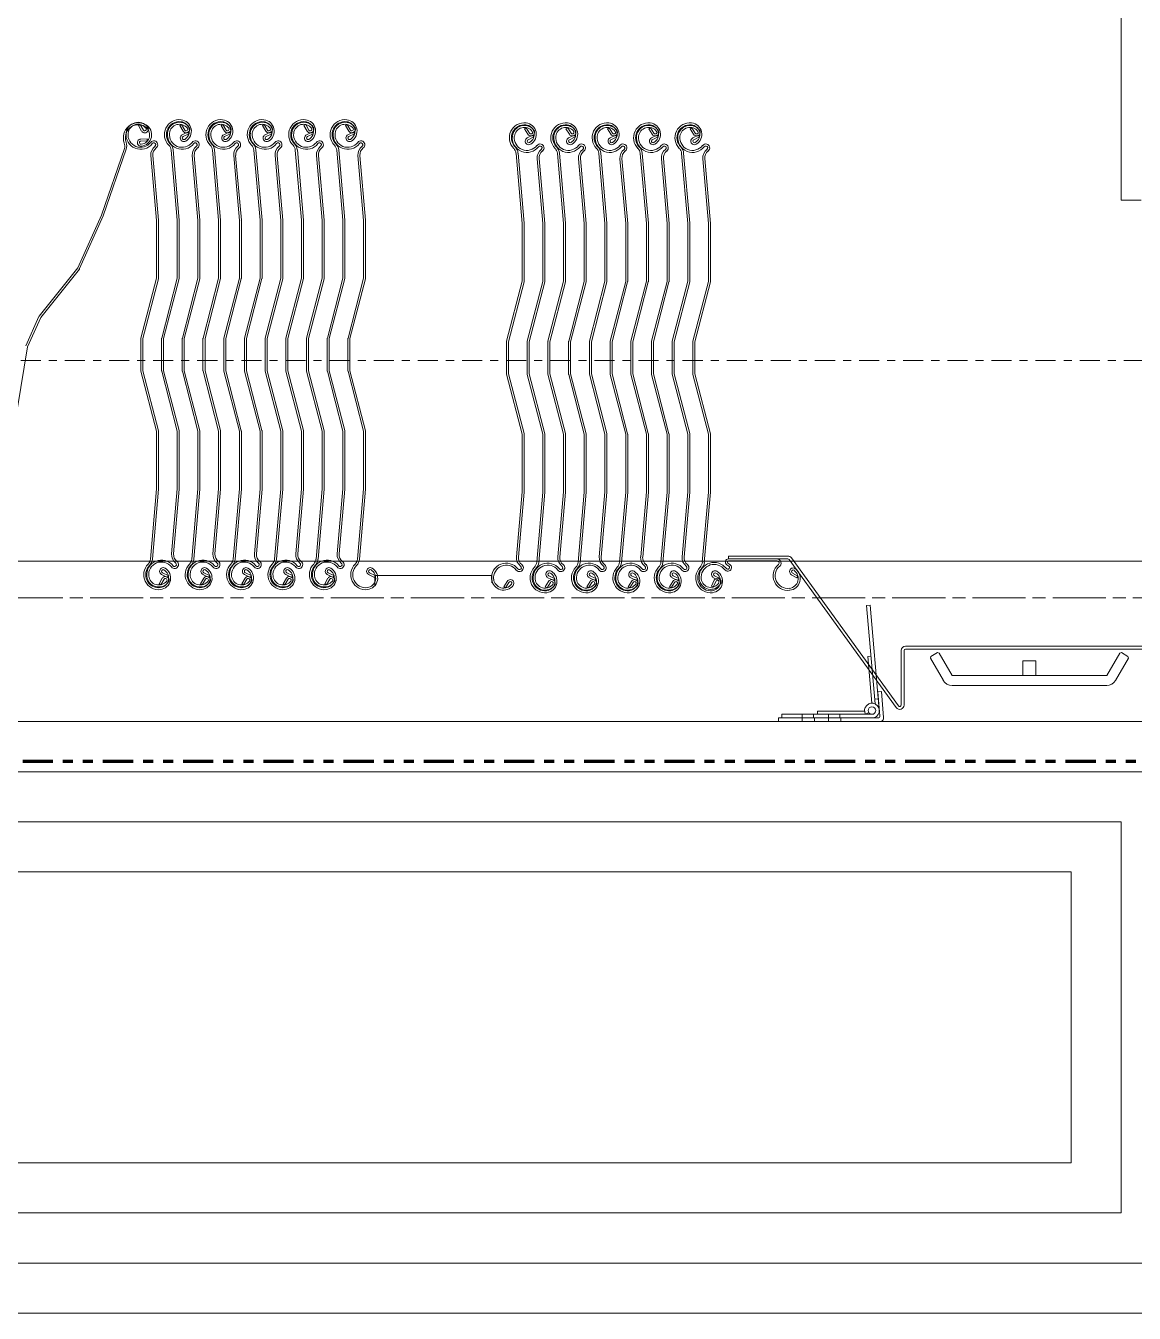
# Model space of a CAD drawing. Header units: inches. Extents: x -956 to 1409, y -1111 to 895.
# Drawn here: x -502.94 to -489.12, y -562.99 to -546.95 of the extents above; entities that cross this region are included whole.
import ezdxf

# ---------------------------------------------------------------- set-up
doc = ezdxf.new("R2010")
doc.units = ezdxf.units.IN
doc.header["$MEASUREMENT"] = 0
for name, pattern in [('Double Dash 3_8_', [1, 0.375, -0.125, 0.125, -0.125, 0.125, -0.125]), ('Double Dash 3_8__2_', [1, 0.375, -0.125, 0.125, -0.125, 0.125, -0.125]), ('Grid Line 1_4_', [0.4375, 0.25, -0.0625, 0.0625, -0.0625])]:
    doc.linetypes.add(name, pattern=pattern)
for name, color, linetype, lineweight in [('A-DETL', 90, 'Continuous', 13), ('A-DETL-GENF', 92, 'Continuous', 13), ('A-DOOR', 31, 'Continuous', 13), ('C-PROP-LINE', 91, 'Double Dash 3_8_', 20), ('G-IMPT', 8, 'Continuous', 9), ('S-GRID', 1, 'Continuous', 9)]:
    doc.layers.add(name, color=color, linetype=linetype, lineweight=lineweight)

# ---------------------------------------------------------------- blocks, each defined once
blk = doc.blocks.new('Door-Accordion-Won-Door-FireGuard-Flat_20-60-90-180 - Door-Accordion-Won-Door-FireGuard-Flat_180-3244034-8TH FLOOR TELECOM UNDERFLOOR ROUTING PLAN')
at = {"layer": 'A-DETL-GENF', "color": 53, "lineweight": 9}
for p, q in [((-43.496, -7.178), (-42.038, -7.178)), ((-43.496, -7.308), (-43.496, -7.178)), ((-42.038, -7.178), (-42.038, -7.272)), ((-50.941, -9), (-32.941, -9)), ((-33.566, -9.625), (-51.566, -9.625)), ((-34.191, -10.25), (-52.191, -10.25)), ((-34.191, -15.125), (-34.191, -10.25)), ((-34.816, -10.875), (-52.816, -10.875)), ((-34.816, -14.5), (-34.816, -10.875)), ((-56.456, -14.5), (-34.816, -14.5)), ((-57.066, -15.125), (-34.191, -15.125)), ((-57.691, -15.75), (-33.566, -15.75)), ((-58.316, -16.375), (-32.941, -16.375))]:
    blk.add_line(p, q, dxfattribs=at)
at = {"layer": 'A-DOOR', "color": 253}
for p, q in [((-53.441, -7), (-32.941, -7)), ((-32.941, -9), (-53.441, -9)), ((-58.316, -16.375), (-32.941, -16.375))]:
    blk.add_line(p, q, dxfattribs=at)
at = {"layer": 'G-IMPT', "color": 53}
for p, q in [((-47.684, -3.953), (-47.847, -4.318)), ((-46.412, -4.628), (-46.412, -4.228)), ((-46.154, -4.227), (-46.154, -4.627)), ((-45.896, -4.628), (-45.896, -4.228)), ((-45.638, -4.227), (-45.638, -4.627)), ((-45.38, -4.628), (-45.38, -4.228)), ((-45.121, -4.227), (-45.121, -4.627)), ((-44.863, -4.628), (-44.863, -4.228)), ((-44.605, -4.227), (-44.605, -4.627)), ((-44.347, -4.628), (-44.347, -4.228)), ((-44.089, -4.227), (-44.089, -4.627)), ((-43.831, -4.628), (-43.831, -4.228)), ((-41.855, -4.266), (-41.855, -4.666)), ((-41.597, -4.667), (-41.597, -4.267)), ((-41.338, -4.266), (-41.338, -4.666)), ((-41.08, -4.667), (-41.08, -4.267)), ((-40.822, -4.266), (-40.822, -4.666)), ((-40.564, -4.667), (-40.564, -4.267)), ((-40.306, -4.266), (-40.306, -4.666)), ((-40.048, -4.667), (-40.048, -4.267)), ((-39.79, -4.266), (-39.79, -4.666)), ((-39.532, -4.667), (-39.532, -4.267)), ((-39.084, -7.062), (-39.109, -7.046)), ((-39.07, -7.041), (-39.095, -7.025)), ((-39.087, -6.973), (-38.482, -6.973)), ((-39.087, -6.998), (-38.482, -6.998)), ((-36.997, -8.826), (-38.331, -6.981)), ((-36.968, -8.805), (-38.302, -6.96)), ((-36.935, -8.116), (-36.935, -8.795)), ((-36.899, -8.116), (-36.899, -8.795)), ((-33.792, -8.062), (-36.881, -8.062)), ((-33.792, -8.098), (-36.881, -8.098)), ((-36.301, -8.552), (-34.373, -8.552)), ((-37.264, -8.721), (-37.22, -8.717)), ((-38.026, -8.91), (-38.026, -8.955)), ((-37.698, -8.91), (-37.698, -8.955)), ((-37.688, -8.955), (-37.688, -9)), ((-37.339, -8.887), (-37.378, -8.91))]:
    blk.add_line(p, q, dxfattribs=at)
at = {"layer": 'G-IMPT', "color": 53, "flags": 128}
for points in [[(-33.941, 2.5), (-34.191, 2.5), (-34.191, -2.5), (-33.941, -2.5)], [(-46.403, -1.641), (-46.444, -1.573), (-46.423, -1.56), (-46.381, -1.628)], [(-45.886, -1.641), (-45.928, -1.573), (-45.907, -1.56), (-45.865, -1.628)], [(-45.37, -1.641), (-45.412, -1.573), (-45.391, -1.56), (-45.349, -1.628)], [(-44.854, -1.641), (-44.896, -1.573), (-44.874, -1.56), (-44.833, -1.628)], [(-44.338, -1.641), (-44.38, -1.573), (-44.358, -1.56), (-44.317, -1.628)], [(-43.822, -1.641), (-43.863, -1.573), (-43.842, -1.56), (-43.8, -1.628)], [(-41.587, -1.68), (-41.629, -1.612), (-41.608, -1.599), (-41.566, -1.667)], [(-41.071, -1.68), (-41.113, -1.612), (-41.091, -1.599), (-41.05, -1.667)], [(-40.555, -1.68), (-40.596, -1.612), (-40.575, -1.599), (-40.534, -1.667)], [(-40.039, -1.68), (-40.08, -1.612), (-40.059, -1.599), (-40.017, -1.667)], [(-39.522, -1.68), (-39.564, -1.612), (-39.543, -1.599), (-39.501, -1.667)], [(-46.411, -1.765), (-46.332, -1.762), (-46.332, -1.737), (-46.412, -1.74)], [(-45.885, -1.709), (-45.813, -1.674), (-45.824, -1.652), (-45.896, -1.687)], [(-45.369, -1.709), (-45.297, -1.674), (-45.308, -1.652), (-45.38, -1.687)], [(-44.852, -1.709), (-44.78, -1.674), (-44.791, -1.652), (-44.863, -1.687)], [(-44.336, -1.709), (-44.264, -1.674), (-44.275, -1.652), (-44.347, -1.687)], [(-43.82, -1.709), (-43.748, -1.674), (-43.759, -1.652), (-43.831, -1.687)], [(-41.586, -1.748), (-41.514, -1.713), (-41.525, -1.691), (-41.596, -1.726)], [(-41.069, -1.748), (-40.997, -1.713), (-41.008, -1.691), (-41.08, -1.726)], [(-40.553, -1.748), (-40.481, -1.713), (-40.492, -1.691), (-40.564, -1.726)], [(-40.037, -1.748), (-39.965, -1.713), (-39.976, -1.691), (-40.048, -1.726)], [(-39.521, -1.748), (-39.449, -1.713), (-39.46, -1.691), (-39.532, -1.726)], [(-46.618, -1.858), (-46.905, -2.688), (-47.199, -3.345), (-47.681, -3.948)], [(-46.595, -1.866), (-46.882, -2.696), (-47.176, -3.355)], [(-46.036, -1.879), (-45.959, -2.753), (-45.959, -3.473), (-46.153, -4.22)], [(-46.011, -1.876), (-45.934, -2.751), (-45.934, -3.473)], [(-45.519, -1.879), (-45.443, -2.753), (-45.443, -3.473), (-45.637, -4.22)], [(-45.494, -1.876), (-45.418, -2.751), (-45.418, -3.473)], [(-45.003, -1.879), (-44.927, -2.753), (-44.927, -3.473), (-45.121, -4.22)], [(-44.978, -1.876), (-44.902, -2.751), (-44.902, -3.473)], [(-44.487, -1.879), (-44.41, -2.753), (-44.41, -3.473), (-44.604, -4.22)], [(-44.462, -1.876), (-44.386, -2.751), (-44.386, -3.473)], [(-43.971, -1.879), (-43.894, -2.753), (-43.894, -3.473), (-44.088, -4.22)], [(-43.946, -1.876), (-43.869, -2.751), (-43.869, -3.473)], [(-41.736, -1.918), (-41.66, -2.792), (-41.66, -3.512), (-41.854, -4.259)], [(-41.711, -1.915), (-41.635, -2.79), (-41.635, -3.512)], [(-41.22, -1.918), (-41.144, -2.792), (-41.144, -3.512), (-41.338, -4.259)], [(-41.195, -1.915), (-41.119, -2.79), (-41.119, -3.512)], [(-40.704, -1.918), (-40.627, -2.792), (-40.627, -3.512), (-40.821, -4.259)], [(-40.679, -1.915), (-40.603, -2.79), (-40.603, -3.512)], [(-40.188, -1.918), (-40.111, -2.792), (-40.111, -3.512), (-40.305, -4.259)], [(-40.163, -1.915), (-40.086, -2.79), (-40.086, -3.512)], [(-39.672, -1.918), (-39.595, -2.792), (-39.595, -3.512), (-39.789, -4.259)], [(-39.647, -1.915), (-39.57, -2.79), (-39.57, -3.512)], [(-46.411, -4.222), (-46.217, -3.475), (-46.217, -2.755), (-46.288, -1.946)], [(-46.192, -3.475), (-46.192, -2.753), (-46.263, -1.944)], [(-45.895, -4.222), (-45.701, -3.475), (-45.701, -2.755), (-45.772, -1.946)], [(-45.676, -3.475), (-45.676, -2.753), (-45.747, -1.944)], [(-45.379, -4.222), (-45.185, -3.475), (-45.185, -2.755), (-45.255, -1.946)], [(-45.16, -3.475), (-45.16, -2.753), (-45.231, -1.944)], [(-44.863, -4.222), (-44.669, -3.475), (-44.669, -2.755), (-44.739, -1.946)], [(-44.644, -3.475), (-44.644, -2.753), (-44.714, -1.944)], [(-44.346, -4.222), (-44.152, -3.475), (-44.152, -2.755), (-44.223, -1.946)], [(-44.127, -3.475), (-44.127, -2.753), (-44.198, -1.944)], [(-43.83, -4.222), (-43.636, -3.475), (-43.636, -2.755), (-43.707, -1.946)], [(-43.611, -3.475), (-43.611, -2.753), (-43.682, -1.944)], [(-41.596, -4.261), (-41.402, -3.514), (-41.402, -2.794), (-41.472, -1.985)], [(-41.377, -3.514), (-41.377, -2.792), (-41.448, -1.983)], [(-41.079, -4.261), (-40.886, -3.514), (-40.886, -2.794), (-40.956, -1.985)], [(-40.861, -3.514), (-40.861, -2.792), (-40.931, -1.983)], [(-40.563, -4.261), (-40.369, -3.514), (-40.369, -2.794), (-40.44, -1.985)], [(-40.344, -3.514), (-40.344, -2.792), (-40.415, -1.983)], [(-40.047, -4.261), (-39.853, -3.514), (-39.853, -2.794), (-39.924, -1.985)], [(-39.828, -3.514), (-39.828, -2.792), (-39.899, -1.983)], [(-39.531, -4.261), (-39.337, -3.514), (-39.337, -2.794), (-39.408, -1.985)], [(-39.312, -3.514), (-39.312, -2.792), (-39.383, -1.983)], [(-47.179, -3.361), (-47.661, -3.963), (-47.824, -4.329), (-47.952, -5.09)], [(-46.193, -5.375), (-46.387, -4.628), (-46.387, -4.228), (-46.193, -3.481)], [(-45.935, -3.48), (-46.129, -4.227), (-46.129, -4.627), (-45.935, -5.373)], [(-45.677, -5.375), (-45.871, -4.628), (-45.871, -4.228), (-45.677, -3.481)], [(-45.419, -3.48), (-45.613, -4.227), (-45.613, -4.627), (-45.419, -5.373)], [(-45.161, -5.375), (-45.355, -4.628), (-45.355, -4.228), (-45.161, -3.481)], [(-44.903, -3.48), (-45.096, -4.227), (-45.096, -4.627), (-44.903, -5.373)], [(-44.644, -5.375), (-44.838, -4.628), (-44.838, -4.228), (-44.644, -3.481)], [(-44.386, -3.48), (-44.58, -4.227), (-44.58, -4.627), (-44.386, -5.373)], [(-44.128, -5.375), (-44.322, -4.628), (-44.322, -4.228), (-44.128, -3.481)], [(-43.87, -3.48), (-44.064, -4.227), (-44.064, -4.627), (-43.87, -5.373)], [(-43.612, -5.375), (-43.806, -4.628), (-43.806, -4.228), (-43.612, -3.481)], [(-41.636, -3.519), (-41.83, -4.266), (-41.83, -4.666), (-41.636, -5.412)], [(-41.378, -5.414), (-41.571, -4.667), (-41.571, -4.267), (-41.378, -3.52)], [(-41.119, -3.519), (-41.313, -4.266), (-41.313, -4.666), (-41.119, -5.412)], [(-40.861, -5.414), (-41.055, -4.667), (-41.055, -4.267), (-40.861, -3.52)], [(-40.603, -3.519), (-40.797, -4.266), (-40.797, -4.666), (-40.603, -5.412)], [(-40.345, -5.414), (-40.539, -4.667), (-40.539, -4.267), (-40.345, -3.52)], [(-40.087, -3.519), (-40.281, -4.266), (-40.281, -4.666), (-40.087, -5.412)], [(-39.829, -5.414), (-40.023, -4.667), (-40.023, -4.267), (-39.829, -3.52)], [(-39.571, -3.519), (-39.765, -4.266), (-39.765, -4.666), (-39.571, -5.412)], [(-39.313, -5.414), (-39.507, -4.667), (-39.507, -4.267), (-39.313, -3.52)], [(-46.294, -6.976), (-46.217, -6.101), (-46.217, -5.381), (-46.411, -4.634)], [(-46.153, -4.633), (-45.959, -5.38), (-45.959, -6.1), (-46.03, -6.908)], [(-45.777, -6.976), (-45.701, -6.101), (-45.701, -5.381), (-45.895, -4.634)], [(-45.637, -4.633), (-45.443, -5.38), (-45.443, -6.1), (-45.514, -6.908)], [(-45.261, -6.976), (-45.185, -6.101), (-45.185, -5.381), (-45.379, -4.634)], [(-45.121, -4.633), (-44.927, -5.38), (-44.927, -6.1), (-44.997, -6.908)], [(-44.745, -6.976), (-44.669, -6.101), (-44.669, -5.381), (-44.863, -4.634)], [(-44.604, -4.633), (-44.411, -5.38), (-44.411, -6.1), (-44.481, -6.908)], [(-44.229, -6.976), (-44.152, -6.101), (-44.152, -5.381), (-44.346, -4.634)], [(-44.088, -4.633), (-43.894, -5.38), (-43.894, -6.1), (-43.965, -6.908)], [(-43.713, -6.976), (-43.636, -6.101), (-43.636, -5.381), (-43.83, -4.634)], [(-41.854, -4.672), (-41.66, -5.419), (-41.66, -6.139), (-41.731, -6.947)], [(-41.478, -7.015), (-41.402, -6.14), (-41.402, -5.42), (-41.596, -4.673)], [(-41.338, -4.672), (-41.144, -5.419), (-41.144, -6.139), (-41.214, -6.947)], [(-40.962, -7.015), (-40.886, -6.14), (-40.886, -5.42), (-41.079, -4.673)], [(-40.821, -4.672), (-40.627, -5.419), (-40.627, -6.139), (-40.698, -6.947)], [(-40.446, -7.015), (-40.369, -6.14), (-40.369, -5.42), (-40.563, -4.673)], [(-40.305, -4.672), (-40.111, -5.419), (-40.111, -6.139), (-40.182, -6.947)], [(-39.93, -7.015), (-39.853, -6.14), (-39.853, -5.42), (-40.047, -4.673)], [(-39.789, -4.672), (-39.595, -5.419), (-39.595, -6.139), (-39.666, -6.947)], [(-39.414, -7.015), (-39.337, -6.14), (-39.337, -5.42), (-39.531, -4.673)], [(-46.269, -6.978), (-46.192, -6.104), (-46.192, -5.381)], [(-45.934, -5.38), (-45.934, -6.102), (-46.005, -6.911)], [(-45.753, -6.978), (-45.676, -6.104), (-45.676, -5.381)], [(-45.418, -5.38), (-45.418, -6.102), (-45.489, -6.911)], [(-45.236, -6.978), (-45.16, -6.104), (-45.16, -5.381)], [(-44.902, -5.38), (-44.902, -6.102), (-44.972, -6.911)], [(-44.72, -6.978), (-44.644, -6.104), (-44.644, -5.381)], [(-44.385, -5.38), (-44.385, -6.102), (-44.456, -6.911)], [(-44.204, -6.978), (-44.127, -6.104), (-44.127, -5.381)], [(-43.869, -5.38), (-43.869, -6.102), (-43.94, -6.911)], [(-43.688, -6.978), (-43.611, -6.104), (-43.611, -5.381)], [(-41.635, -5.419), (-41.635, -6.141), (-41.706, -6.95)], [(-41.453, -7.017), (-41.377, -6.143), (-41.377, -5.42)], [(-41.119, -5.419), (-41.119, -6.141), (-41.189, -6.95)], [(-40.937, -7.017), (-40.861, -6.143), (-40.861, -5.42)], [(-40.602, -5.419), (-40.602, -6.141), (-40.673, -6.95)], [(-40.421, -7.017), (-40.344, -6.143), (-40.344, -5.42)], [(-40.086, -5.419), (-40.086, -6.141), (-40.157, -6.95)], [(-39.905, -7.017), (-39.828, -6.143), (-39.828, -5.42)], [(-39.57, -5.419), (-39.57, -6.141), (-39.641, -6.95)], [(-39.389, -7.017), (-39.312, -6.143), (-39.312, -5.42)], [(-38.346, -6.973), (-39.087, -6.973), (-39.087, -6.937), (-38.346, -6.937)], [(-46.145, -7.214), (-46.186, -7.282), (-46.165, -7.295), (-46.123, -7.227)], [(-46.143, -7.145), (-46.071, -7.18), (-46.082, -7.203), (-46.154, -7.168)], [(-45.628, -7.214), (-45.67, -7.282), (-45.649, -7.295), (-45.607, -7.227)], [(-45.627, -7.145), (-45.555, -7.18), (-45.566, -7.203), (-45.638, -7.168)], [(-45.112, -7.214), (-45.154, -7.282), (-45.132, -7.295), (-45.091, -7.227)], [(-45.11, -7.145), (-45.039, -7.18), (-45.05, -7.203), (-45.121, -7.168)], [(-44.596, -7.214), (-44.638, -7.282), (-44.616, -7.295), (-44.575, -7.227)], [(-44.594, -7.145), (-44.522, -7.18), (-44.533, -7.203), (-44.605, -7.168)], [(-44.08, -7.214), (-44.121, -7.282), (-44.1, -7.295), (-44.058, -7.227)], [(-44.078, -7.145), (-44.006, -7.18), (-44.017, -7.203), (-44.089, -7.168)], [(-43.562, -7.145), (-43.49, -7.18), (-43.501, -7.203), (-43.573, -7.168)], [(-41.327, -7.184), (-41.256, -7.219), (-41.266, -7.242), (-41.338, -7.207)], [(-40.811, -7.184), (-40.739, -7.219), (-40.75, -7.242), (-40.822, -7.207)], [(-40.295, -7.184), (-40.223, -7.219), (-40.234, -7.242), (-40.306, -7.207)], [(-39.779, -7.184), (-39.707, -7.219), (-39.718, -7.242), (-39.79, -7.207)], [(-39.263, -7.184), (-39.191, -7.219), (-39.202, -7.242), (-39.274, -7.207)], [(-38.291, -7.149), (-38.222, -7.189), (-38.235, -7.211), (-38.304, -7.17)], [(-41.845, -7.253), (-41.887, -7.321), (-41.866, -7.334), (-41.824, -7.266)], [(-41.329, -7.253), (-41.371, -7.321), (-41.349, -7.334), (-41.308, -7.266)], [(-40.813, -7.253), (-40.855, -7.321), (-40.833, -7.334), (-40.792, -7.266)], [(-40.297, -7.253), (-40.338, -7.321), (-40.317, -7.334), (-40.275, -7.266)], [(-39.781, -7.253), (-39.822, -7.321), (-39.801, -7.334), (-39.759, -7.266)], [(-39.242, -7.251), (-39.277, -7.323), (-39.3, -7.312), (-39.265, -7.24)], [(-37.207, -8.855), (-37.322, -7.548), (-37.367, -7.552), (-37.259, -8.781)], [(-36.409, -8.489), (-36.571, -8.209), (-36.565, -8.188), (-36.483, -8.141), (-36.463, -8.146), (-36.301, -8.427), (-34.373, -8.427), (-34.211, -8.146), (-34.19, -8.141)], [(-34.265, -8.489), (-34.103, -8.209), (-34.108, -8.188), (-34.19, -8.141)], [(-37.3, -8.772), (-37.351, -8.188), (-37.311, -8.185)], [(-35.255, -8.427), (-35.255, -8.245), (-35.419, -8.245), (-35.419, -8.427)], [(-37.201, -8.931), (-37.227, -8.63), (-37.182, -8.626), (-37.154, -8.951)], [(-37.199, -9), (-38.466, -9), (-38.466, -8.955), (-37.223, -8.955)], [(-37.299, -8.91), (-38.424, -8.91), (-38.424, -8.955), (-37.299, -8.955)], [(-38.167, -8.91), (-38.167, -8.955), (-38.167, -9)], [(-37.976, -8.91), (-37.976, -8.87), (-37.39, -8.87)], [(-37.839, -8.91), (-37.839, -8.955), (-37.839, -9)]]:
    blk.add_lwpolyline(points, dxfattribs=at)
blk.add_lwpolyline([(-38.016, -9), (-38.016, -8.955)], close=True, dxfattribs=at)
at = {"layer": 'G-IMPT', "color": 53}
blk.add_circle((-37.299, -8.863), 0.0469, dxfattribs=at)
for centre, radius, start, end in [((-46.444, -1.723), 0.187, 59.4311, 200.7094), ((-46.444, -1.723), 0.162, 59.4311, 200.7094), ((-46.448, -1.681), 0.15, 37.4044, 173.5287), ((-46.448, -1.681), 0.125, 37.4044, 173.5287), ((-46.422, -1.686), 0.119, 276.7029, 59.4311), ((-46.422, -1.686), 0.144, 276.7029, 59.4311), ((-46.364, -1.618), 0.0449, 211.352, 37.4044), ((-45.932, -1.685), 0.187, 83.5049, 224.7832), ((-45.932, -1.685), 0.162, 83.5049, 224.7832), ((-45.932, -1.681), 0.15, 37.4044, 173.5287), ((-45.932, -1.681), 0.125, 37.4044, 173.5287), ((-45.927, -1.642), 0.119, 300.7767, 83.5049), ((-45.927, -1.642), 0.144, 300.7767, 83.5049), ((-45.848, -1.618), 0.0449, 211.352, 37.4044), ((-45.415, -1.685), 0.187, 83.5049, 224.7832), ((-45.415, -1.685), 0.162, 83.5049, 224.7832), ((-45.415, -1.681), 0.15, 37.4044, 173.5287), ((-45.415, -1.681), 0.125, 37.4044, 173.5287), ((-45.41, -1.642), 0.119, 300.7767, 83.5049), ((-45.41, -1.642), 0.144, 300.7767, 83.5049), ((-45.332, -1.618), 0.0449, 211.352, 37.4044), ((-44.899, -1.685), 0.187, 83.5049, 224.7832), ((-44.899, -1.685), 0.162, 83.5049, 224.7832), ((-44.899, -1.681), 0.15, 37.4044, 173.5287), ((-44.899, -1.681), 0.125, 37.4044, 173.5287), ((-44.894, -1.642), 0.119, 300.7767, 83.5049), ((-44.894, -1.642), 0.144, 300.7767, 83.5049), ((-44.816, -1.618), 0.0449, 211.352, 37.4044), ((-44.383, -1.685), 0.187, 83.5049, 224.7832), ((-44.383, -1.685), 0.162, 83.5049, 224.7832), ((-44.383, -1.681), 0.15, 37.4044, 173.5287), ((-44.383, -1.681), 0.125, 37.4044, 173.5287), ((-44.378, -1.642), 0.119, 300.7767, 83.5049), ((-44.378, -1.642), 0.144, 300.7767, 83.5049), ((-44.3, -1.618), 0.0449, 211.352, 37.4044), ((-43.867, -1.685), 0.187, 83.5049, 224.7832), ((-43.867, -1.685), 0.162, 83.5049, 224.7832), ((-43.867, -1.681), 0.15, 37.4044, 173.5287), ((-43.867, -1.681), 0.125, 37.4044, 173.5287), ((-43.862, -1.642), 0.119, 300.7767, 83.5049), ((-43.862, -1.642), 0.144, 300.7767, 83.5049), ((-43.783, -1.618), 0.0449, 211.352, 37.4044), ((-41.632, -1.724), 0.187, 83.5049, 224.7832), ((-41.632, -1.724), 0.162, 83.5049, 224.7832), ((-41.632, -1.72), 0.15, 37.4044, 173.5287), ((-41.632, -1.72), 0.125, 37.4044, 173.5287), ((-41.627, -1.681), 0.119, 300.7767, 83.5049), ((-41.627, -1.681), 0.144, 300.7767, 83.5049), ((-41.116, -1.724), 0.187, 83.5049, 224.7832), ((-41.116, -1.724), 0.162, 83.5049, 224.7832), ((-41.116, -1.72), 0.15, 37.4044, 173.5287), ((-41.116, -1.72), 0.125, 37.4044, 173.5287), ((-41.111, -1.681), 0.119, 300.7767, 83.5049), ((-41.111, -1.681), 0.144, 300.7767, 83.5049), ((-40.6, -1.724), 0.187, 83.5049, 224.7832), ((-40.6, -1.724), 0.162, 83.5049, 224.7832), ((-40.6, -1.72), 0.15, 37.4044, 173.5287), ((-40.6, -1.72), 0.125, 37.4044, 173.5287), ((-40.595, -1.681), 0.119, 300.7767, 83.5049), ((-40.595, -1.681), 0.144, 300.7767, 83.5049), ((-40.084, -1.724), 0.187, 83.5049, 224.7832), ((-40.084, -1.724), 0.162, 83.5049, 224.7832), ((-40.084, -1.72), 0.15, 37.4044, 173.5287), ((-40.084, -1.72), 0.125, 37.4044, 173.5287), ((-40.079, -1.681), 0.119, 300.7767, 83.5049), ((-40.079, -1.681), 0.144, 300.7767, 83.5049), ((-39.568, -1.724), 0.187, 83.5049, 224.7832), ((-39.568, -1.724), 0.162, 83.5049, 224.7832), ((-39.568, -1.72), 0.15, 37.4044, 173.5287), ((-39.568, -1.72), 0.125, 37.4044, 173.5287), ((-39.563, -1.681), 0.119, 300.7767, 83.5049), ((-39.563, -1.681), 0.144, 300.7767, 83.5049), ((-46.415, -1.685), 0.183, 173.5287, 322.5632), ((-46.415, -1.685), 0.158, 173.5287, 322.5632), ((-46.411, -1.785), 0.045, 91.892, 276.7029), ((-46.411, -1.785), 0.02, 91.892, 276.7029), ((-46.364, -1.618), 0.0199, 211.352, 37.4044), ((-46.251, -1.811), 0.0489, 307.2203, 142.5632), ((-45.899, -1.685), 0.183, 173.5287, 322.5632), ((-45.899, -1.685), 0.158, 173.5287, 322.5632), ((-45.876, -1.727), 0.045, 115.9658, 300.7767), ((-45.876, -1.727), 0.02, 115.9658, 300.7767), ((-45.848, -1.618), 0.0199, 211.352, 37.4044), ((-45.734, -1.811), 0.0489, 307.2203, 142.5632), ((-45.383, -1.685), 0.183, 173.5287, 322.5632), ((-45.383, -1.685), 0.158, 173.5287, 322.5632), ((-45.36, -1.727), 0.045, 115.9658, 300.7767), ((-45.36, -1.727), 0.02, 115.9658, 300.7767), ((-45.332, -1.618), 0.0199, 211.352, 37.4044), ((-45.218, -1.811), 0.0489, 307.2203, 142.5632), ((-44.866, -1.685), 0.183, 173.5287, 322.5632), ((-44.866, -1.685), 0.158, 173.5287, 322.5632), ((-44.844, -1.727), 0.045, 115.9658, 300.7767), ((-44.844, -1.727), 0.02, 115.9658, 300.7767), ((-44.816, -1.618), 0.0199, 211.352, 37.4044), ((-44.702, -1.811), 0.0489, 307.2203, 142.5632), ((-44.35, -1.685), 0.183, 173.5287, 322.5632), ((-44.35, -1.685), 0.158, 173.5287, 322.5632), ((-44.327, -1.727), 0.045, 115.9658, 300.7767), ((-44.327, -1.727), 0.02, 115.9658, 300.7767), ((-44.3, -1.618), 0.0199, 211.352, 37.4044), ((-44.186, -1.811), 0.0489, 307.2203, 142.5632), ((-43.834, -1.685), 0.183, 173.5287, 322.5632), ((-43.834, -1.685), 0.158, 173.5287, 322.5632), ((-43.811, -1.727), 0.045, 115.9658, 300.7767), ((-43.811, -1.727), 0.02, 115.9658, 300.7767), ((-43.783, -1.618), 0.0199, 211.352, 37.4044), ((-43.67, -1.811), 0.0489, 307.2203, 142.5632), ((-41.6, -1.724), 0.183, 173.5287, 322.5632), ((-41.6, -1.724), 0.158, 173.5287, 322.5632), ((-41.577, -1.766), 0.045, 115.9658, 300.7767), ((-41.577, -1.766), 0.02, 115.9658, 300.7767), ((-41.549, -1.657), 0.0449, 211.352, 37.4044), ((-41.549, -1.657), 0.0199, 211.352, 37.4044), ((-41.083, -1.724), 0.183, 173.5287, 322.5632), ((-41.083, -1.724), 0.158, 173.5287, 322.5632), ((-41.061, -1.766), 0.045, 115.9658, 300.7767), ((-41.061, -1.766), 0.02, 115.9658, 300.7767), ((-41.033, -1.657), 0.0449, 211.352, 37.4044), ((-41.033, -1.657), 0.0199, 211.352, 37.4044), ((-40.567, -1.724), 0.183, 173.5287, 322.5632), ((-40.567, -1.724), 0.158, 173.5287, 322.5632), ((-40.544, -1.766), 0.045, 115.9658, 300.7767), ((-40.544, -1.766), 0.02, 115.9658, 300.7767), ((-40.516, -1.657), 0.0449, 211.352, 37.4044), ((-40.516, -1.657), 0.0199, 211.352, 37.4044), ((-40.051, -1.724), 0.183, 173.5287, 322.5632), ((-40.051, -1.724), 0.158, 173.5287, 322.5632), ((-40.028, -1.766), 0.045, 115.9658, 300.7767), ((-40.028, -1.766), 0.02, 115.9658, 300.7767), ((-40, -1.657), 0.0449, 211.352, 37.4044), ((-40, -1.657), 0.0199, 211.352, 37.4044), ((-39.535, -1.724), 0.183, 173.5287, 322.5632), ((-39.535, -1.724), 0.158, 173.5287, 322.5632), ((-39.512, -1.766), 0.045, 115.9658, 300.7767), ((-39.512, -1.766), 0.02, 115.9658, 300.7767), ((-39.484, -1.657), 0.0449, 211.352, 37.4044), ((-39.484, -1.657), 0.0199, 211.352, 37.4044), ((-46.713, -1.825), 0.1, 340.9262, 20.7094), ((-46.713, -1.825), 0.125, 340.9262, 20.7094), ((-46.156, -1.935), 0.132, 127.2203, 185), ((-46.251, -1.811), 0.0239, 307.2203, 142.5632), ((-46.156, -1.935), 0.107, 127.2203, 185), ((-46.135, -1.887), 0.1, 5, 44.7832), ((-46.135, -1.887), 0.125, 5, 44.7832), ((-45.64, -1.935), 0.132, 127.2203, 185), ((-45.734, -1.811), 0.0239, 307.2203, 142.5632), ((-45.64, -1.935), 0.107, 127.2203, 185), ((-45.619, -1.887), 0.1, 5, 44.7832), ((-45.619, -1.887), 0.125, 5, 44.7832), ((-45.124, -1.935), 0.132, 127.2203, 185), ((-45.218, -1.811), 0.0239, 307.2203, 142.5632), ((-45.124, -1.935), 0.107, 127.2203, 185), ((-45.103, -1.887), 0.1, 5, 44.7832), ((-45.103, -1.887), 0.125, 5, 44.7832), ((-44.608, -1.935), 0.132, 127.2203, 185), ((-44.702, -1.811), 0.0239, 307.2203, 142.5632), ((-44.608, -1.935), 0.107, 127.2203, 185), ((-44.587, -1.887), 0.1, 5, 44.7832), ((-44.587, -1.887), 0.125, 5, 44.7832), ((-44.092, -1.935), 0.132, 127.2203, 185), ((-44.186, -1.811), 0.0239, 307.2203, 142.5632), ((-44.092, -1.935), 0.107, 127.2203, 185), ((-44.071, -1.887), 0.1, 5, 44.7832), ((-44.071, -1.887), 0.125, 5, 44.7832), ((-43.575, -1.935), 0.132, 127.2203, 185), ((-43.67, -1.811), 0.0239, 307.2203, 142.5632), ((-43.575, -1.935), 0.107, 127.2203, 185), ((-41.836, -1.926), 0.1, 5, 44.7832), ((-41.836, -1.926), 0.125, 5, 44.7832), ((-41.435, -1.85), 0.0489, 307.2203, 142.5632), ((-41.341, -1.974), 0.132, 127.2203, 185), ((-41.435, -1.85), 0.0239, 307.2203, 142.5632), ((-41.341, -1.974), 0.107, 127.2203, 185), ((-41.32, -1.926), 0.1, 5, 44.7832), ((-41.32, -1.926), 0.125, 5, 44.7832), ((-40.919, -1.85), 0.0489, 307.2203, 142.5632), ((-40.825, -1.974), 0.132, 127.2203, 185), ((-40.919, -1.85), 0.0239, 307.2203, 142.5632), ((-40.825, -1.974), 0.107, 127.2203, 185), ((-40.804, -1.926), 0.1, 5, 44.7832), ((-40.804, -1.926), 0.125, 5, 44.7832), ((-40.403, -1.85), 0.0489, 307.2203, 142.5632), ((-40.309, -1.974), 0.132, 127.2203, 185), ((-40.403, -1.85), 0.0239, 307.2203, 142.5632), ((-40.309, -1.974), 0.107, 127.2203, 185), ((-40.288, -1.926), 0.1, 5, 44.7832), ((-40.288, -1.926), 0.125, 5, 44.7832), ((-39.887, -1.85), 0.0489, 307.2203, 142.5632), ((-39.792, -1.974), 0.132, 127.2203, 185), ((-39.887, -1.85), 0.0239, 307.2203, 142.5632), ((-39.792, -1.974), 0.107, 127.2203, 185), ((-39.771, -1.926), 0.1, 5, 44.7832), ((-39.771, -1.926), 0.125, 5, 44.7832), ((-39.37, -1.85), 0.0489, 307.2203, 142.5632), ((-39.276, -1.974), 0.132, 127.2203, 185), ((-39.37, -1.85), 0.0239, 307.2203, 142.5632), ((-39.276, -1.974), 0.107, 127.2203, 185), ((-46.906, -2.687), 0.026, 335.9262, 340.9262), ((-46.218, -2.755), 0.026, 0, 5), ((-45.96, -2.754), 0.026, 360, 5), ((-45.702, -2.755), 0.026, 0, 5), ((-45.444, -2.754), 0.026, 360, 5), ((-45.186, -2.755), 0.026, 0, 5), ((-44.928, -2.754), 0.026, 360, 5), ((-44.67, -2.755), 0.026, 0, 5), ((-44.411, -2.754), 0.026, 360, 5), ((-44.153, -2.755), 0.026, 0, 5), ((-43.895, -2.754), 0.026, 360, 5), ((-43.637, -2.755), 0.026, 0, 5), ((-41.661, -2.793), 0.026, 360, 5), ((-41.403, -2.794), 0.026, 0, 5), ((-41.145, -2.793), 0.026, 360, 5), ((-40.887, -2.794), 0.026, 0, 5), ((-40.628, -2.793), 0.026, 360, 5), ((-40.37, -2.794), 0.026, 0, 5), ((-40.112, -2.793), 0.026, 360, 5), ((-39.854, -2.794), 0.026, 0, 5), ((-39.596, -2.793), 0.026, 360, 5), ((-39.338, -2.794), 0.026, 0, 5), ((-47.2, -3.344), 0.001, 321.3669, 335.9262), ((-47.2, -3.344), 0.026, 321.3669, 335.9262), ((-46.218, -3.475), 0.001, 345.4407, 0), ((-46.218, -3.475), 0.026, 345.4407, 0), ((-45.96, -3.473), 0.001, 345.4407, 0), ((-45.96, -3.473), 0.026, 345.4407, 360), ((-45.702, -3.475), 0.001, 345.4407, 0), ((-45.702, -3.475), 0.026, 345.4407, 0), ((-45.444, -3.473), 0.001, 345.4407, 0), ((-45.444, -3.473), 0.026, 345.4407, 360), ((-45.186, -3.475), 0.001, 345.4407, 0), ((-45.186, -3.475), 0.026, 345.4407, 0), ((-44.928, -3.473), 0.001, 345.4407, 0), ((-44.928, -3.473), 0.026, 345.4407, 360), ((-44.67, -3.475), 0.001, 345.4407, 0), ((-44.67, -3.475), 0.026, 345.4407, 0), ((-44.411, -3.473), 0.001, 345.4407, 0), ((-44.411, -3.473), 0.026, 345.4407, 360), ((-44.153, -3.475), 0.001, 345.4407, 0), ((-44.153, -3.475), 0.026, 345.4407, 0), ((-43.895, -3.473), 0.001, 345.4407, 0), ((-43.895, -3.473), 0.026, 345.4407, 360), ((-43.637, -3.475), 0.001, 345.4407, 0), ((-43.637, -3.475), 0.026, 345.4407, 0), ((-41.661, -3.512), 0.001, 345.4407, 0), ((-41.661, -3.512), 0.026, 345.4407, 360), ((-41.403, -3.514), 0.001, 345.4407, 0), ((-41.403, -3.514), 0.026, 345.4407, 0), ((-41.145, -3.512), 0.001, 345.4407, 0), ((-41.145, -3.512), 0.026, 345.4407, 360), ((-40.887, -3.514), 0.001, 345.4407, 0), ((-40.887, -3.514), 0.026, 345.4407, 0), ((-40.628, -3.512), 0.001, 345.4407, 0), ((-40.628, -3.512), 0.026, 345.4407, 360), ((-40.37, -3.514), 0.001, 345.4407, 0), ((-40.37, -3.514), 0.026, 345.4407, 0), ((-40.112, -3.512), 0.001, 345.4407, 0), ((-40.112, -3.512), 0.026, 345.4407, 360), ((-39.854, -3.514), 0.001, 345.4407, 0), ((-39.854, -3.514), 0.026, 345.4407, 0), ((-39.596, -3.512), 0.001, 345.4407, 0), ((-39.596, -3.512), 0.026, 345.4407, 360), ((-39.338, -3.514), 0.001, 345.4407, 0), ((-39.338, -3.514), 0.026, 345.4407, 0), ((-47.66, -3.964), 0.026, 141.3669, 155.9262), ((-47.66, -3.964), 0.001, 141.3669, 155.9262), ((-47.823, -4.329), 0.001, 155.9262, 170.4855), ((-46.386, -4.228), 0.026, 165.4407, 180), ((-46.386, -4.228), 0.001, 165.4407, 180), ((-46.128, -4.227), 0.026, 165.4407, 180), ((-46.128, -4.227), 0.001, 165.4407, 180), ((-45.87, -4.228), 0.026, 165.4407, 180), ((-45.87, -4.228), 0.001, 165.4407, 180), ((-45.612, -4.227), 0.026, 165.4407, 180), ((-45.612, -4.227), 0.001, 165.4407, 180), ((-45.354, -4.228), 0.026, 165.4407, 180), ((-45.354, -4.228), 0.001, 165.4407, 180), ((-45.095, -4.227), 0.026, 165.4407, 180), ((-45.095, -4.227), 0.001, 165.4407, 180), ((-44.837, -4.228), 0.026, 165.4407, 180), ((-44.837, -4.228), 0.001, 165.4407, 180), ((-44.579, -4.227), 0.026, 165.4407, 180), ((-44.579, -4.227), 0.001, 165.4407, 180), ((-44.321, -4.228), 0.026, 165.4407, 180), ((-44.321, -4.228), 0.001, 165.4407, 180), ((-44.063, -4.227), 0.026, 165.4407, 180), ((-44.063, -4.227), 0.001, 165.4407, 180), ((-43.805, -4.228), 0.026, 165.4407, 180), ((-43.805, -4.228), 0.001, 165.4407, 180), ((-41.829, -4.266), 0.026, 165.4407, 180), ((-41.829, -4.266), 0.001, 165.4407, 180), ((-41.571, -4.267), 0.026, 165.4407, 180), ((-41.571, -4.267), 0.001, 165.4407, 180), ((-41.312, -4.266), 0.026, 165.4407, 180), ((-41.312, -4.266), 0.001, 165.4407, 180), ((-41.054, -4.267), 0.026, 165.4407, 180), ((-41.054, -4.267), 0.001, 165.4407, 180), ((-40.796, -4.266), 0.026, 165.4407, 180), ((-40.796, -4.266), 0.001, 165.4407, 180), ((-40.538, -4.267), 0.026, 165.4407, 180), ((-40.538, -4.267), 0.001, 165.4407, 180), ((-40.28, -4.266), 0.026, 165.4407, 180), ((-40.28, -4.266), 0.001, 165.4407, 180), ((-40.022, -4.267), 0.026, 165.4407, 180), ((-40.022, -4.267), 0.001, 165.4407, 180), ((-39.764, -4.266), 0.026, 165.4407, 180), ((-39.764, -4.266), 0.001, 165.4407, 180), ((-39.506, -4.267), 0.026, 165.4407, 180), ((-39.506, -4.267), 0.001, 165.4407, 180), ((-46.386, -4.628), 0.026, 180, 194.5593), ((-46.386, -4.628), 0.001, 180, 194.5593), ((-46.128, -4.627), 0.026, 180, 194.5593), ((-46.128, -4.627), 0.001, 180, 194.5593), ((-45.87, -4.628), 0.026, 180, 194.5593), ((-45.87, -4.628), 0.001, 180, 194.5593), ((-45.612, -4.627), 0.026, 180, 194.5593), ((-45.612, -4.627), 0.001, 180, 194.5593), ((-45.354, -4.628), 0.026, 180, 194.5593), ((-45.354, -4.628), 0.001, 180, 194.5593), ((-45.095, -4.627), 0.026, 180, 194.5593), ((-45.095, -4.627), 0.001, 180, 194.5593), ((-44.837, -4.628), 0.026, 180, 194.5593), ((-44.837, -4.628), 0.001, 180, 194.5593), ((-44.579, -4.627), 0.026, 180, 194.5593), ((-44.579, -4.627), 0.001, 180, 194.5593), ((-44.321, -4.628), 0.026, 180, 194.5593), ((-44.321, -4.628), 0.001, 180, 194.5593), ((-44.063, -4.627), 0.026, 180, 194.5593), ((-44.063, -4.627), 0.001, 180, 194.5593), ((-43.805, -4.628), 0.026, 180, 194.5593), ((-43.805, -4.628), 0.001, 180, 194.5593), ((-41.829, -4.666), 0.026, 180, 194.5593), ((-41.829, -4.666), 0.001, 180, 194.5593), ((-41.571, -4.667), 0.026, 180, 194.5593), ((-41.571, -4.667), 0.001, 180, 194.5593), ((-41.312, -4.666), 0.026, 180, 194.5593), ((-41.312, -4.666), 0.001, 180, 194.5593), ((-41.054, -4.667), 0.026, 180, 194.5593), ((-41.054, -4.667), 0.001, 180, 194.5593), ((-40.796, -4.666), 0.026, 180, 194.5593), ((-40.796, -4.666), 0.001, 180, 194.5593), ((-40.538, -4.667), 0.026, 180, 194.5593), ((-40.538, -4.667), 0.001, 180, 194.5593), ((-40.28, -4.666), 0.026, 180, 194.5593), ((-40.28, -4.666), 0.001, 180, 194.5593), ((-40.022, -4.667), 0.026, 180, 194.5593), ((-40.022, -4.667), 0.001, 180, 194.5593), ((-39.764, -4.666), 0.026, 180, 194.5593), ((-39.764, -4.666), 0.001, 180, 194.5593), ((-39.506, -4.667), 0.026, 180, 194.5593), ((-39.506, -4.667), 0.001, 180, 194.5593), ((-46.218, -5.381), 0.001, 0, 14.5593), ((-46.218, -5.381), 0.026, 0, 14.5593), ((-45.96, -5.38), 0.001, 0, 14.5593), ((-45.96, -5.38), 0.026, 360, 14.5593), ((-45.702, -5.381), 0.001, 0, 14.5593), ((-45.702, -5.381), 0.026, 0, 14.5593), ((-45.444, -5.38), 0.001, 0, 14.5593), ((-45.444, -5.38), 0.026, 360, 14.5593), ((-45.186, -5.381), 0.001, 0, 14.5593), ((-45.186, -5.381), 0.026, 0, 14.5593), ((-44.928, -5.38), 0.001, 0, 14.5593), ((-44.928, -5.38), 0.026, 360, 14.5593), ((-44.67, -5.381), 0.001, 0, 14.5593), ((-44.67, -5.381), 0.026, 0, 14.5593), ((-44.411, -5.38), 0.001, 0, 14.5593), ((-44.411, -5.38), 0.026, 360, 14.5593), ((-44.153, -5.381), 0.001, 0, 14.5593), ((-44.153, -5.381), 0.026, 0, 14.5593), ((-43.895, -5.38), 0.001, 0, 14.5593), ((-43.895, -5.38), 0.026, 360, 14.5593), ((-43.637, -5.381), 0.001, 0, 14.5593), ((-43.637, -5.381), 0.026, 0, 14.5593), ((-41.661, -5.419), 0.001, 0, 14.5593), ((-41.661, -5.419), 0.026, 360, 14.5593), ((-41.403, -5.42), 0.001, 0, 14.5593), ((-41.403, -5.42), 0.026, 0, 14.5593), ((-41.145, -5.419), 0.001, 0, 14.5593), ((-41.145, -5.419), 0.026, 360, 14.5593), ((-40.887, -5.42), 0.001, 0, 14.5593), ((-40.887, -5.42), 0.026, 0, 14.5593), ((-40.628, -5.419), 0.001, 0, 14.5593), ((-40.628, -5.419), 0.026, 360, 14.5593), ((-40.37, -5.42), 0.001, 0, 14.5593), ((-40.37, -5.42), 0.026, 0, 14.5593), ((-40.112, -5.419), 0.001, 0, 14.5593), ((-40.112, -5.419), 0.026, 360, 14.5593), ((-39.854, -5.42), 0.001, 0, 14.5593), ((-39.854, -5.42), 0.026, 0, 14.5593), ((-39.596, -5.419), 0.001, 0, 14.5593), ((-39.596, -5.419), 0.026, 360, 14.5593), ((-39.338, -5.42), 0.001, 0, 14.5593), ((-39.338, -5.42), 0.026, 0, 14.5593), ((-46.218, -6.101), 0.026, 355, 0), ((-45.96, -6.1), 0.026, 355, 0), ((-45.702, -6.101), 0.026, 355, 0), ((-45.444, -6.1), 0.026, 355, 0), ((-45.186, -6.101), 0.026, 355, 0), ((-44.928, -6.1), 0.026, 355, 0), ((-44.67, -6.101), 0.026, 355, 0), ((-44.411, -6.1), 0.026, 355, 0), ((-44.153, -6.101), 0.026, 355, 0), ((-43.895, -6.1), 0.026, 355, 0), ((-43.637, -6.101), 0.026, 355, 0), ((-41.661, -6.139), 0.026, 355, 0), ((-41.403, -6.14), 0.026, 355, 0), ((-41.145, -6.139), 0.026, 355, 0), ((-40.887, -6.14), 0.026, 355, 0), ((-40.628, -6.139), 0.026, 355, 0), ((-40.37, -6.14), 0.026, 355, 0), ((-40.112, -6.139), 0.026, 355, 0), ((-39.854, -6.14), 0.026, 355, 0), ((-39.596, -6.139), 0.026, 355, 0), ((-39.338, -6.14), 0.026, 355, 0), ((-46.19, -7.17), 0.187, 135.2168, 276.4951), ((-46.19, -7.17), 0.162, 135.2168, 276.4951), ((-46.157, -7.17), 0.183, 37.4368, 186.4713), ((-46.393, -6.967), 0.1, 315.2168, 355), ((-46.157, -7.17), 0.158, 37.4368, 186.4713), ((-46.393, -6.967), 0.125, 315.2168, 355), ((-45.993, -7.044), 0.0489, 217.4368, 52.7797), ((-45.898, -6.92), 0.132, 175, 232.7797), ((-45.993, -7.044), 0.0239, 217.4368, 52.7797), ((-45.898, -6.92), 0.107, 175, 232.7797), ((-45.673, -7.17), 0.187, 135.2168, 276.4951), ((-45.673, -7.17), 0.162, 135.2168, 276.4951), ((-45.641, -7.17), 0.183, 37.4368, 186.4713), ((-45.877, -6.967), 0.1, 315.2168, 355), ((-45.641, -7.17), 0.158, 37.4368, 186.4713), ((-45.877, -6.967), 0.125, 315.2168, 355), ((-45.476, -7.044), 0.0489, 217.4368, 52.7797), ((-45.382, -6.92), 0.132, 175, 232.7797), ((-45.476, -7.044), 0.0239, 217.4368, 52.7797), ((-45.382, -6.92), 0.107, 175, 232.7797), ((-45.157, -7.17), 0.187, 135.2168, 276.4951), ((-45.157, -7.17), 0.162, 135.2168, 276.4951), ((-45.124, -7.17), 0.183, 37.4368, 186.4713), ((-45.361, -6.967), 0.1, 315.2168, 355), ((-45.124, -7.17), 0.158, 37.4368, 186.4713), ((-45.361, -6.967), 0.125, 315.2168, 355), ((-44.96, -7.044), 0.0489, 217.4368, 52.7797), ((-44.866, -6.92), 0.132, 175, 232.7797), ((-44.96, -7.044), 0.0239, 217.4368, 52.7797), ((-44.866, -6.92), 0.107, 175, 232.7797), ((-44.641, -7.17), 0.187, 135.2168, 276.4951), ((-44.641, -7.17), 0.162, 135.2168, 276.4951), ((-44.608, -7.17), 0.183, 37.4368, 186.4713), ((-44.845, -6.967), 0.1, 315.2168, 355), ((-44.608, -7.17), 0.158, 37.4368, 186.4713), ((-44.845, -6.967), 0.125, 315.2168, 355), ((-44.444, -7.044), 0.0489, 217.4368, 52.7797), ((-44.35, -6.92), 0.132, 175, 232.7797), ((-44.444, -7.044), 0.0239, 217.4368, 52.7797), ((-44.35, -6.92), 0.107, 175, 232.7797), ((-44.125, -7.17), 0.187, 135.2168, 276.4951), ((-44.125, -7.17), 0.162, 135.2168, 276.4951), ((-44.092, -7.17), 0.183, 37.4368, 186.4713), ((-44.329, -6.967), 0.1, 315.2168, 355), ((-44.092, -7.17), 0.158, 37.4368, 186.4713), ((-44.329, -6.967), 0.125, 315.2168, 355), ((-43.928, -7.044), 0.0489, 217.4368, 52.7797), ((-43.834, -6.92), 0.132, 175, 232.7797), ((-43.928, -7.044), 0.0239, 217.4368, 52.7797), ((-43.834, -6.92), 0.107, 175, 232.7797), ((-43.609, -7.17), 0.187, 135.2168, 276.4951), ((-43.609, -7.17), 0.162, 135.2168, 276.4951), ((-43.812, -6.967), 0.1, 315.2168, 355), ((-43.812, -6.967), 0.125, 315.2168, 355), ((-41.858, -7.209), 0.183, 37.4368, 186.4713), ((-41.858, -7.209), 0.158, 37.4368, 186.4713), ((-41.693, -7.083), 0.0489, 217.4368, 52.7797), ((-41.599, -6.959), 0.132, 175, 232.7797), ((-41.599, -6.959), 0.107, 175, 232.7797), ((-41.341, -7.209), 0.183, 37.4368, 186.4713), ((-41.578, -7.006), 0.1, 315.2168, 355), ((-41.341, -7.209), 0.158, 37.4368, 186.4713), ((-41.578, -7.006), 0.125, 315.2168, 355), ((-41.177, -7.083), 0.0489, 217.4368, 52.7797), ((-41.083, -6.959), 0.132, 175, 232.7797), ((-41.083, -6.959), 0.107, 175, 232.7797), ((-40.825, -7.209), 0.183, 37.4368, 186.4713), ((-41.062, -7.006), 0.1, 315.2168, 355), ((-40.825, -7.209), 0.158, 37.4368, 186.4713), ((-41.062, -7.006), 0.125, 315.2168, 355), ((-40.661, -7.083), 0.0489, 217.4368, 52.7797), ((-40.567, -6.959), 0.132, 175, 232.7797), ((-40.567, -6.959), 0.107, 175, 232.7797), ((-40.309, -7.209), 0.183, 37.4368, 186.4713), ((-40.546, -7.006), 0.1, 315.2168, 355), ((-40.309, -7.209), 0.158, 37.4368, 186.4713), ((-40.546, -7.006), 0.125, 315.2168, 355), ((-40.145, -7.083), 0.0489, 217.4368, 52.7797), ((-40.051, -6.959), 0.132, 175, 232.7797), ((-40.051, -6.959), 0.107, 175, 232.7797), ((-39.793, -7.209), 0.183, 37.4368, 186.4713), ((-40.029, -7.006), 0.1, 315.2168, 355), ((-39.793, -7.209), 0.158, 37.4368, 186.4713), ((-40.029, -7.006), 0.125, 315.2168, 355), ((-39.629, -7.083), 0.0489, 217.4368, 52.7797), ((-39.534, -6.959), 0.132, 175, 232.7797), ((-39.534, -6.959), 0.107, 175, 232.7797), ((-39.267, -7.204), 0.187, 45.2141, 186.4924), ((-39.513, -7.006), 0.1, 315.2168, 355), ((-39.267, -7.204), 0.162, 45.2141, 186.4924), ((-39.513, -7.006), 0.125, 315.2168, 355), ((-39.087, -7.013), 0.0397, 90, 236.8422), ((-39.095, -7.08), 0.0458, 228.3043, 56.8422), ((-39.087, -7.013), 0.0147, 90, 236.8422), ((-38.348, -7.183), 0.183, 129.8733, 277.2839), ((-38.482, -7.022), 0.0489, 37.0324, 90), ((-38.482, -7.022), 0.0239, 37.0324, 90), ((-38.48, -7.024), 0.0239, 309.8733, 39.8543), ((-38.442, -6.992), 0.026, 217.0324, 219.8543), ((-38.48, -7.024), 0.0489, 309.8733, 39.8543), ((-38.346, -6.991), 0.0538, 35.8772, 90), ((-38.346, -6.991), 0.0179, 35.8772, 90), ((-46.19, -7.173), 0.15, 186.4713, 322.5956), ((-46.19, -7.173), 0.125, 186.4713, 322.5956), ((-46.134, -7.127), 0.045, 59.2233, 244.0342), ((-46.185, -7.212), 0.119, 276.4951, 59.2233), ((-46.185, -7.212), 0.144, 276.4951, 59.2233), ((-46.134, -7.127), 0.02, 59.2233, 244.0342), ((-46.106, -7.237), 0.0449, 322.5956, 148.648), ((-46.106, -7.237), 0.0199, 322.5956, 148.648), ((-45.673, -7.173), 0.15, 186.4713, 322.5956), ((-45.673, -7.173), 0.125, 186.4713, 322.5956), ((-45.618, -7.127), 0.045, 59.2233, 244.0342), ((-45.669, -7.212), 0.119, 276.4951, 59.2233), ((-45.669, -7.212), 0.144, 276.4951, 59.2233), ((-45.618, -7.127), 0.02, 59.2233, 244.0342), ((-45.59, -7.237), 0.0449, 322.5956, 148.648), ((-45.59, -7.237), 0.0199, 322.5956, 148.648), ((-45.157, -7.173), 0.15, 186.4713, 322.5956), ((-45.157, -7.173), 0.125, 186.4713, 322.5956), ((-45.102, -7.127), 0.045, 59.2233, 244.0342), ((-45.152, -7.212), 0.119, 276.4951, 59.2233), ((-45.152, -7.212), 0.144, 276.4951, 59.2233), ((-45.102, -7.127), 0.02, 59.2233, 244.0342), ((-45.074, -7.237), 0.0449, 322.5956, 148.648), ((-45.074, -7.237), 0.0199, 322.5956, 148.648), ((-44.641, -7.173), 0.15, 186.4713, 322.5956), ((-44.641, -7.173), 0.125, 186.4713, 322.5956), ((-44.586, -7.127), 0.045, 59.2233, 244.0342), ((-44.636, -7.212), 0.119, 276.4951, 59.2233), ((-44.636, -7.212), 0.144, 276.4951, 59.2233), ((-44.586, -7.127), 0.02, 59.2233, 244.0342), ((-44.558, -7.237), 0.0449, 322.5956, 148.648), ((-44.558, -7.237), 0.0199, 322.5956, 148.648), ((-44.125, -7.173), 0.15, 186.4713, 322.5956), ((-44.125, -7.173), 0.125, 186.4713, 322.5956), ((-44.069, -7.127), 0.045, 59.2233, 244.0342), ((-44.12, -7.212), 0.119, 276.4951, 59.2233), ((-44.12, -7.212), 0.144, 276.4951, 59.2233), ((-44.069, -7.127), 0.02, 59.2233, 244.0342), ((-44.041, -7.237), 0.0449, 322.5956, 148.648), ((-44.041, -7.237), 0.0199, 322.5956, 148.648), ((-43.553, -7.127), 0.045, 59.2233, 244.0342), ((-43.604, -7.212), 0.119, 276.4951, 59.2233), ((-43.604, -7.212), 0.144, 276.4951, 59.2233), ((-43.553, -7.127), 0.02, 59.2233, 244.0342), ((-41.693, -7.083), 0.0239, 217.4368, 52.7797), ((-41.374, -7.209), 0.187, 135.2168, 276.4951), ((-41.374, -7.209), 0.162, 135.2168, 276.4951), ((-41.319, -7.166), 0.045, 59.2233, 244.0342), ((-41.369, -7.251), 0.119, 276.4951, 59.2233), ((-41.369, -7.251), 0.144, 276.4951, 59.2233), ((-41.319, -7.166), 0.02, 59.2233, 244.0342), ((-41.177, -7.083), 0.0239, 217.4368, 52.7797), ((-40.858, -7.209), 0.187, 135.2168, 276.4951), ((-40.858, -7.209), 0.162, 135.2168, 276.4951), ((-40.803, -7.166), 0.045, 59.2233, 244.0342), ((-40.853, -7.251), 0.119, 276.4951, 59.2233), ((-40.853, -7.251), 0.144, 276.4951, 59.2233), ((-40.803, -7.166), 0.02, 59.2233, 244.0342), ((-40.661, -7.083), 0.0239, 217.4368, 52.7797), ((-40.342, -7.209), 0.187, 135.2168, 276.4951), ((-40.342, -7.209), 0.162, 135.2168, 276.4951), ((-40.286, -7.166), 0.045, 59.2233, 244.0342), ((-40.337, -7.251), 0.119, 276.4951, 59.2233), ((-40.337, -7.251), 0.144, 276.4951, 59.2233), ((-40.286, -7.166), 0.02, 59.2233, 244.0342), ((-40.145, -7.083), 0.0239, 217.4368, 52.7797), ((-39.826, -7.209), 0.187, 135.2168, 276.4951), ((-39.826, -7.209), 0.162, 135.2168, 276.4951), ((-39.77, -7.166), 0.045, 59.2233, 244.0342), ((-39.821, -7.251), 0.119, 276.4951, 59.2233), ((-39.821, -7.251), 0.144, 276.4951, 59.2233), ((-39.77, -7.166), 0.02, 59.2233, 244.0342), ((-39.629, -7.083), 0.0239, 217.4368, 52.7797), ((-39.309, -7.209), 0.187, 135.2168, 276.4951), ((-39.309, -7.209), 0.162, 135.2168, 276.4951), ((-39.254, -7.166), 0.045, 59.2233, 244.0342), ((-39.305, -7.251), 0.119, 276.4951, 59.2233), ((-39.305, -7.251), 0.144, 276.4951, 59.2233), ((-39.254, -7.166), 0.02, 59.2233, 244.0342), ((-39.224, -7.259), 0.045, 329.2207, 154.0315), ((-38.673, -6.606), 0.681, 225.2141, 228.3043), ((-38.673, -6.606), 0.656, 225.2141, 228.3043), ((-39.095, -7.08), 0.0208, 228.3043, 56.8422), ((-38.348, -7.183), 0.158, 129.8733, 277.2839), ((-38.343, -7.216), 0.125, 277.2839, 53.4083), ((-38.281, -7.131), 0.0449, 53.4083, 239.4607), ((-38.343, -7.216), 0.15, 277.2839, 53.4083), ((-38.281, -7.131), 0.0199, 53.4083, 239.4607), ((-41.89, -7.212), 0.15, 186.4713, 322.5956), ((-41.89, -7.212), 0.125, 186.4713, 322.5956), ((-41.807, -7.276), 0.0449, 322.5956, 148.648), ((-41.807, -7.276), 0.0199, 322.5956, 148.648), ((-41.374, -7.212), 0.15, 186.4713, 322.5956), ((-41.374, -7.212), 0.125, 186.4713, 322.5956), ((-41.291, -7.276), 0.0449, 322.5956, 148.648), ((-41.291, -7.276), 0.0199, 322.5956, 148.648), ((-40.858, -7.212), 0.15, 186.4713, 322.5956), ((-40.858, -7.212), 0.125, 186.4713, 322.5956), ((-40.775, -7.276), 0.0449, 322.5956, 148.648), ((-40.775, -7.276), 0.0199, 322.5956, 148.648), ((-40.342, -7.212), 0.15, 186.4713, 322.5956), ((-40.342, -7.212), 0.125, 186.4713, 322.5956), ((-40.258, -7.276), 0.0449, 322.5956, 148.648), ((-40.258, -7.276), 0.0199, 322.5956, 148.648), ((-39.826, -7.212), 0.15, 186.4713, 322.5956), ((-39.826, -7.212), 0.125, 186.4713, 322.5956), ((-39.742, -7.276), 0.0449, 322.5956, 148.648), ((-39.742, -7.276), 0.0199, 322.5956, 148.648), ((-39.309, -7.209), 0.144, 186.4924, 329.2207), ((-39.309, -7.209), 0.119, 186.4924, 329.2207), ((-39.224, -7.259), 0.02, 329.2207, 154.0315), ((-36.881, -8.116), 0.0539, 90, 180), ((-36.881, -8.116), 0.0179, 90, 180), ((-36.301, -8.427), 0.125, 210, 270), ((-34.373, -8.427), 0.125, 270, 330), ((-37.299, -8.863), 0.0917, 270, 210.733), ((-36.953, -8.795), 0.0538, 215.8772, 0), ((-36.953, -8.795), 0.0179, 215.8772, 0), ((-37.223, -8.933), 0.0224, 270, 5), ((-37.199, -8.955), 0.0449, 270, 5)]:
    blk.add_arc(centre, radius, start, end, dxfattribs=at)
blk = doc.blocks.new('Family - ___-850868-8TH FLOOR TELECOM UNDERFLOOR ROUTING PLAN')
at = {"layer": 'C-PROP-LINE', "color": 133, "linetype": 'Double Dash 3_8__2_'}
blk.add_line((-889.888, -554.079), (389.274, -554.079), dxfattribs=at)
blk = doc.blocks.new('Family - ___-851313-8TH FLOOR TELECOM UNDERFLOOR ROUTING PLAN')
at = {"layer": 'C-PROP-LINE', "color": 133, "linetype": 'Double Dash 3_8__2_'}
blk.add_line((389.274, -554.079), (-889.888, -554.079), dxfattribs=at)
blk = doc.blocks.new('18433_1 - AEO NY - CENTRAL_rvt-1-8TH FLOOR TELECOM UNDERFLOOR ROUTING PLAN')
at = {"layer": 'S-GRID', "linetype": 'Grid Line 1_4_'}
blk.add_line((444.899, -551.119), (-904.422, -551.119), dxfattribs=at)
at = {"color": 133, "linetype": 'Double Dash 3_8__2_', "lineweight": 20}
for name in ['Family - ___-850868-8TH FLOOR TELECOM UNDERFLOOR ROUTING PLAN', 'Family - ___-851313-8TH FLOOR TELECOM UNDERFLOOR ROUTING PLAN']:
    blk.add_blockref(name, (0, 0), dxfattribs=at)
at = {"color": 53, "lineweight": 9}
blk.add_blockref('Door-Accordion-Won-Door-FireGuard-Flat_20-60-90-180 - Door-Accordion-Won-Door-FireGuard-Flat_180-3244034-8TH FLOOR TELECOM UNDERFLOOR ROUTING PLAN', (-455.092, -546.619), dxfattribs=at)

msp = doc.modelspace()

# ---------------------------------------------------------------- block references
at = {"lineweight": 5}
msp.add_blockref('18433_1 - AEO NY - CENTRAL_rvt-1-8TH FLOOR TELECOM UNDERFLOOR ROUTING PLAN', (0, 0), dxfattribs=at)

# ---------------------------------------------------------------- next in the draw order: linework, layer by layer
at = {"layer": 'A-DETL', "linetype": 'Double Dash 3_8_', "lineweight": 140}
msp.add_line((304.398, -556.119), (-896.852, -556.119), dxfattribs=at)

doc.saveas('drawing.dxf')
